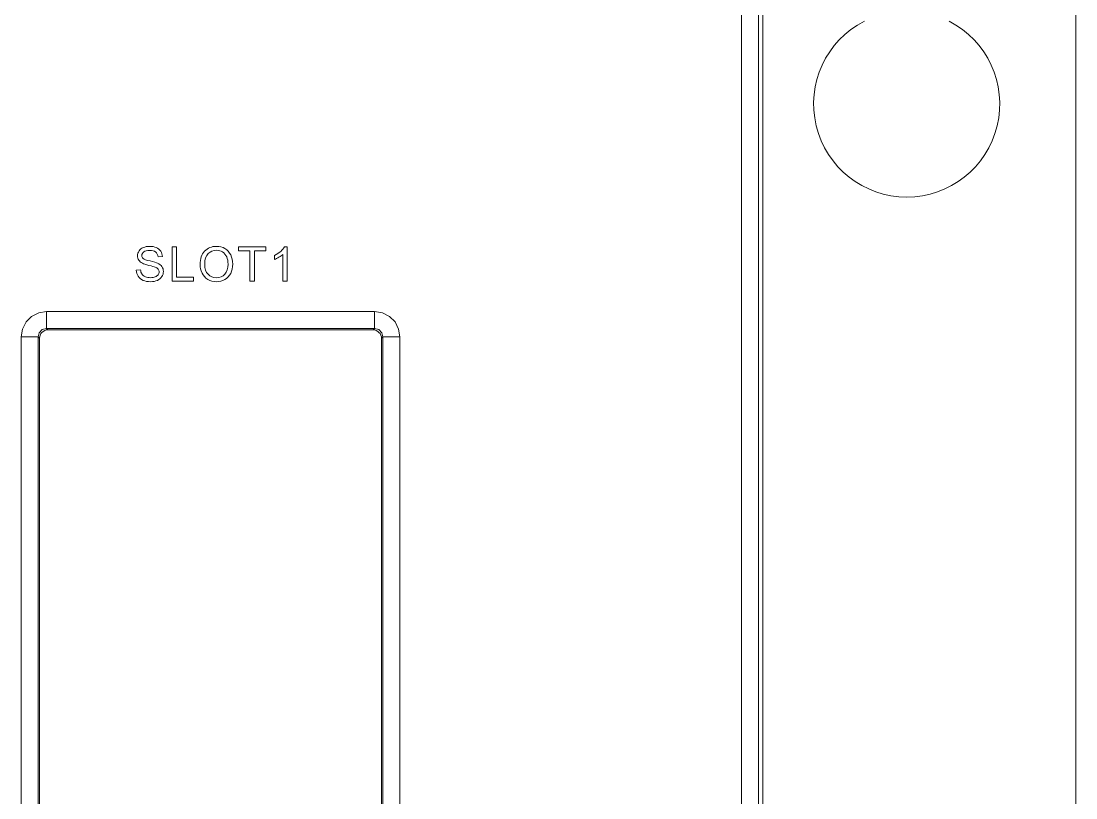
# Model space of a CAD drawing. Header units: millimetres. Extents: x 33157 to 59611, y -29750 to 1750.
# Drawn here: x 55007.4 to 55069.7, y -3134.2 to -3088.3 of the extents above; entities that cross this region are included whole.
import ezdxf

# ---------------------------------------------------------------- set-up
doc = ezdxf.new("R2010")
doc.units = ezdxf.units.MM
doc.layers.add('layer 1', color=7, linetype='Continuous', lineweight=18)
doc.layers.add('YOUCEGUDINGEDXF_CONTINUOUS_LINE', color=7, linetype='Continuous', lineweight=18)

msp = doc.modelspace()

# ---------------------------------------------------------------- linework, layer by layer
at = {"layer": 'layer 1', "lineweight": 9}
for p, q in [((55049.946, -3051.201), (55049.946, -3217.212)), ((55050.947, -3052.201), (55050.947, -3216.211)), ((55051.21, -3052.201), (55051.21, -3216.211)), ((55008.871, -3105.461), (55008.871, -3106.462)), ((55028.254, -3105.461), (55028.254, -3106.462)), ((55007.37, -3106.962), (55007.37, -3161.802)), ((55008.371, -3106.962), (55008.371, -3161.802)), ((55008.458, -3107.05), (55008.458, -3161.714)), ((55028.667, -3107.05), (55028.667, -3161.714)), ((55028.754, -3106.962), (55028.754, -3161.802)), ((55029.755, -3106.962), (55029.755, -3161.802))]:
    msp.add_line(p, q, dxfattribs=at)
at = {"layer": 'layer 1'}
for points, knots in [([(55014.171, -3103.021), (55014.171, -3103.021), (55014.422, -3102.999), (55014.422, -3102.999), (55014.434, -3103.1), (55014.462, -3103.184), (55014.506, -3103.249), (55014.549, -3103.314), (55014.617, -3103.367), (55014.709, -3103.407), (55014.801, -3103.447), (55014.904, -3103.467), (55015.019, -3103.467), (55015.121, -3103.467), (55015.211, -3103.452), (55015.289, -3103.422), (55015.367, -3103.391), (55015.425, -3103.349), (55015.463, -3103.296), (55015.501, -3103.243), (55015.52, -3103.185), (55015.52, -3103.123), (55015.52, -3103.06), (55015.502, -3103.005), (55015.465, -3102.957), (55015.429, -3102.91), (55015.368, -3102.871), (55015.283, -3102.838), (55015.229, -3102.818), (55015.109, -3102.785), (55014.923, -3102.74), (55014.738, -3102.695), (55014.608, -3102.654), (55014.533, -3102.614), (55014.437, -3102.563), (55014.366, -3102.5), (55014.318, -3102.425), (55014.271, -3102.351), (55014.247, -3102.266), (55014.247, -3102.174), (55014.247, -3102.071), (55014.277, -3101.976), (55014.334, -3101.887), (55014.392, -3101.798), (55014.477, -3101.731), (55014.588, -3101.685), (55014.699, -3101.639), (55014.823, -3101.616), (55014.959, -3101.616), (55015.108, -3101.616), (55015.24, -3101.64), (55015.355, -3101.688), (55015.469, -3101.736), (55015.557, -3101.807), (55015.619, -3101.901), (55015.68, -3101.995), (55015.713, -3102.101), (55015.718, -3102.22), (55015.718, -3102.22), (55015.461, -3102.24), (55015.461, -3102.24), (55015.447, -3102.112), (55015.401, -3102.016), (55015.321, -3101.951), (55015.242, -3101.885), (55015.124, -3101.853), (55014.969, -3101.853), (55014.807, -3101.853), (55014.689, -3101.883), (55014.615, -3101.942), (55014.541, -3102.001), (55014.504, -3102.073), (55014.504, -3102.156), (55014.504, -3102.229), (55014.531, -3102.289), (55014.583, -3102.336), (55014.635, -3102.382), (55014.769, -3102.431), (55014.986, -3102.479), (55015.203, -3102.529), (55015.352, -3102.572), (55015.433, -3102.608), (55015.55, -3102.662), (55015.637, -3102.731), (55015.693, -3102.814), (55015.749, -3102.897), (55015.777, -3102.992), (55015.777, -3103.1), (55015.777, -3103.208), (55015.747, -3103.309), (55015.685, -3103.404), (55015.623, -3103.499), (55015.535, -3103.573), (55015.42, -3103.625), (55015.305, -3103.678), (55015.176, -3103.704), (55015.031, -3103.704), (55014.849, -3103.704), (55014.696, -3103.678), (55014.572, -3103.624), (55014.449, -3103.571), (55014.352, -3103.491), (55014.282, -3103.384), (55014.212, -3103.277), (55014.175, -3103.156), (55014.171, -3103.021)], [0, 0, 0, 0, 138946.53401, 138946.53401, 138946.53401, 277893.068021, 277893.068021, 277893.068021, 416839.602031, 416839.602031, 416839.602031, 555786.136042, 555786.136042, 555786.136042, 694732.670052, 694732.670052, 694732.670052, 833679.204062, 833679.204062, 833679.204062, 972625.738073, 972625.738073, 972625.738073, 1111572.272083, 1111572.272083, 1111572.272083, 1250518.806094, 1250518.806094, 1250518.806094, 1389465.340104, 1389465.340104, 1389465.340104, 1528411.874114, 1528411.874114, 1528411.874114, 1667358.408125, 1667358.408125, 1667358.408125, 1806304.942135, 1806304.942135, 1806304.942135, 1945251.476145, 1945251.476145, 1945251.476145, 2084198.010156, 2084198.010156, 2084198.010156, 2223144.544166, 2223144.544166, 2223144.544166, 2362091.078177, 2362091.078177, 2362091.078177, 2501037.612187, 2501037.612187, 2501037.612187, 2639984.146197, 2639984.146197, 2639984.146197, 2778930.680208, 2778930.680208, 2778930.680208, 2917877.214218, 2917877.214218, 2917877.214218, 3056823.748229, 3056823.748229, 3056823.748229, 3195770.282239, 3195770.282239, 3195770.282239, 3334716.816249, 3334716.816249, 3334716.816249, 3473663.35026, 3473663.35026, 3473663.35026, 3612609.88427, 3612609.88427, 3612609.88427, 3751556.418281, 3751556.418281, 3751556.418281, 3890502.952291, 3890502.952291, 3890502.952291, 4029449.486301, 4029449.486301, 4029449.486301, 4168396.020312, 4168396.020312, 4168396.020312, 4307342.554322, 4307342.554322, 4307342.554322, 4446289.088333, 4446289.088333, 4446289.088333, 4585235.622343, 4585235.622343, 4585235.622343, 4724182.156353, 4724182.156353, 4724182.156353, 4863128.690364, 4863128.690364, 4863128.690364, 4863128.690364]), ([(55016.287, -3103.67), (55016.287, -3103.67), (55016.287, -3101.65), (55016.287, -3101.65), (55016.287, -3101.65), (55016.555, -3101.65), (55016.555, -3101.65), (55016.555, -3101.65), (55016.555, -3103.433), (55016.555, -3103.433), (55016.555, -3103.433), (55017.548, -3103.433), (55017.548, -3103.433), (55017.548, -3103.433), (55017.548, -3103.67), (55017.548, -3103.67), (55017.548, -3103.67), (55016.287, -3103.67), (55016.287, -3103.67)], [0, 0, 0, 0, 150057.190005, 150057.190005, 150057.190005, 300114.380009, 300114.380009, 300114.380009, 450171.570014, 450171.570014, 450171.570014, 600228.760019, 600228.760019, 600228.760019, 750285.950023, 750285.950023, 750285.950023, 900343.140028, 900343.140028, 900343.140028, 900343.140028]), ([(55017.943, -3102.687), (55017.943, -3102.352), (55018.033, -3102.09), (55018.213, -3101.9), (55018.393, -3101.71), (55018.625, -3101.616), (55018.911, -3101.616), (55019.097, -3101.616), (55019.265, -3101.661), (55019.415, -3101.749), (55019.565, -3101.838), (55019.679, -3101.963), (55019.758, -3102.122), (55019.836, -3102.281), (55019.876, -3102.462), (55019.876, -3102.663), (55019.876, -3102.868), (55019.834, -3103.051), (55019.752, -3103.213), (55019.669, -3103.375), (55019.552, -3103.497), (55019.4, -3103.58), (55019.248, -3103.663), (55019.085, -3103.704), (55018.909, -3103.704), (55018.719, -3103.704), (55018.549, -3103.658), (55018.399, -3103.566), (55018.249, -3103.475), (55018.135, -3103.35), (55018.058, -3103.191), (55017.981, -3103.032), (55017.943, -3102.864), (55017.943, -3102.687)], [0, 0, 0, 0, 143852.383568, 143852.383568, 143852.383568, 287704.767136, 287704.767136, 287704.767136, 431557.150703, 431557.150703, 431557.150703, 575409.534271, 575409.534271, 575409.534271, 719261.917839, 719261.917839, 719261.917839, 863114.301407, 863114.301407, 863114.301407, 1006966.684974, 1006966.684974, 1006966.684974, 1150819.068542, 1150819.068542, 1150819.068542, 1294671.45211, 1294671.45211, 1294671.45211, 1438523.835678, 1438523.835678, 1438523.835678, 1582376.219245, 1582376.219245, 1582376.219245, 1582376.219245]), ([(55018.219, -3102.692), (55018.219, -3102.935), (55018.284, -3103.126), (55018.415, -3103.266), (55018.546, -3103.406), (55018.71, -3103.476), (55018.908, -3103.476), (55019.109, -3103.476), (55019.274, -3103.405), (55019.404, -3103.264), (55019.534, -3103.123), (55019.599, -3102.923), (55019.599, -3102.663), (55019.599, -3102.499), (55019.571, -3102.355), (55019.516, -3102.233), (55019.46, -3102.111), (55019.379, -3102.016), (55019.272, -3101.948), (55019.165, -3101.881), (55019.045, -3101.847), (55018.912, -3101.847), (55018.723, -3101.847), (55018.56, -3101.912), (55018.424, -3102.042), (55018.287, -3102.172), (55018.219, -3102.388), (55018.219, -3102.692)], [0, 0, 0, 0, 145439.634457, 145439.634457, 145439.634457, 290879.268913, 290879.268913, 290879.268913, 436318.90337, 436318.90337, 436318.90337, 581758.537826, 581758.537826, 581758.537826, 727198.172283, 727198.172283, 727198.172283, 872637.806739, 872637.806739, 872637.806739, 1018077.441196, 1018077.441196, 1018077.441196, 1163517.075652, 1163517.075652, 1163517.075652, 1308956.710109, 1308956.710109, 1308956.710109, 1308956.710109]), ([(55020.89, -3103.67), (55020.89, -3103.67), (55020.89, -3101.887), (55020.89, -3101.887), (55020.89, -3101.887), (55020.224, -3101.887), (55020.224, -3101.887), (55020.224, -3101.887), (55020.224, -3101.65), (55020.224, -3101.65), (55020.224, -3101.65), (55021.824, -3101.65), (55021.824, -3101.65), (55021.824, -3101.65), (55021.824, -3101.887), (55021.824, -3101.887), (55021.824, -3101.887), (55021.158, -3101.887), (55021.158, -3101.887), (55021.158, -3101.887), (55021.158, -3103.67), (55021.158, -3103.67), (55021.158, -3103.67), (55020.89, -3103.67), (55020.89, -3103.67)], [0, 0, 0, 0, 146730.057942, 146730.057942, 146730.057942, 293460.115884, 293460.115884, 293460.115884, 440190.173827, 440190.173827, 440190.173827, 586920.231769, 586920.231769, 586920.231769, 733650.289711, 733650.289711, 733650.289711, 880380.347653, 880380.347653, 880380.347653, 1027110.405596, 1027110.405596, 1027110.405596, 1173840.463538, 1173840.463538, 1173840.463538, 1173840.463538]), ([(55023.09, -3103.67), (55023.09, -3103.67), (55022.841, -3103.67), (55022.841, -3103.67), (55022.841, -3103.67), (55022.841, -3102.089), (55022.841, -3102.089), (55022.782, -3102.146), (55022.703, -3102.203), (55022.606, -3102.26), (55022.509, -3102.317), (55022.422, -3102.36), (55022.345, -3102.388), (55022.345, -3102.388), (55022.345, -3102.148), (55022.345, -3102.148), (55022.483, -3102.083), (55022.605, -3102.004), (55022.709, -3101.911), (55022.813, -3101.819), (55022.886, -3101.729), (55022.93, -3101.641), (55022.93, -3101.641), (55023.09, -3101.641), (55023.09, -3101.641), (55023.09, -3101.641), (55023.09, -3103.67), (55023.09, -3103.67)], [0, 0, 0, 0, 145448.4178, 145448.4178, 145448.4178, 290896.8356, 290896.8356, 290896.8356, 436345.2534, 436345.2534, 436345.2534, 581793.6712, 581793.6712, 581793.6712, 727242.088999, 727242.088999, 727242.088999, 872690.506799, 872690.506799, 872690.506799, 1018138.924599, 1018138.924599, 1018138.924599, 1163587.342399, 1163587.342399, 1163587.342399, 1309035.760199, 1309035.760199, 1309035.760199, 1309035.760199])]:
    msp.add_open_spline(points, degree=3, knots=knots, dxfattribs=at)
at = {"layer": 'layer 1', "lineweight": 9}
for points, knots in [([(55008.871, -3105.461), (55008.871, -3105.461), (55008.406, -3105.54), (55008.406, -3105.54), (55008.406, -3105.54), (55007.984, -3105.751), (55007.984, -3105.751), (55007.984, -3105.751), (55007.66, -3106.084), (55007.66, -3106.084), (55007.66, -3106.084), (55007.44, -3106.506), (55007.44, -3106.506), (55007.44, -3106.506), (55007.37, -3106.962), (55007.37, -3106.962)], [0, 0, 0, 0, 152394.001225, 152394.001225, 152394.001225, 304788.00245, 304788.00245, 304788.00245, 457182.003675, 457182.003675, 457182.003675, 609576.0049, 609576.0049, 609576.0049, 761970.006125, 761970.006125, 761970.006125, 761970.006125]), ([(55029.755, -3106.962), (55029.755, -3106.962), (55029.676, -3106.506), (55029.676, -3106.506), (55029.676, -3106.506), (55029.465, -3106.084), (55029.465, -3106.084), (55029.465, -3106.084), (55029.132, -3105.751), (55029.132, -3105.751), (55029.132, -3105.751), (55028.719, -3105.54), (55028.719, -3105.54), (55028.719, -3105.54), (55028.254, -3105.461), (55028.254, -3105.461)], [0, 0, 0, 0, 152452.079303, 152452.079303, 152452.079303, 304904.158607, 304904.158607, 304904.158607, 457356.23791, 457356.23791, 457356.23791, 609808.317213, 609808.317213, 609808.317213, 762260.396516, 762260.396516, 762260.396516, 762260.396516]), ([(55008.871, -3106.462), (55008.871, -3106.462), (55008.616, -3106.532), (55008.616, -3106.532), (55008.616, -3106.532), (55008.432, -3106.716), (55008.432, -3106.716), (55008.432, -3106.716), (55008.371, -3106.962), (55008.371, -3106.962)], [0, 0, 0, 0, 162864.078435, 162864.078435, 162864.078435, 325728.15687, 325728.15687, 325728.15687, 488592.235305, 488592.235305, 488592.235305, 488592.235305]), ([(55028.754, -3106.962), (55028.754, -3106.962), (55028.684, -3106.716), (55028.684, -3106.716), (55028.684, -3106.716), (55028.5, -3106.532), (55028.5, -3106.532), (55028.5, -3106.532), (55028.254, -3106.462), (55028.254, -3106.462)], [0, 0, 0, 0, 162922.01838, 162922.01838, 162922.01838, 325844.036761, 325844.036761, 325844.036761, 488766.055141, 488766.055141, 488766.055141, 488766.055141]), ([(55008.95, -3106.549), (55008.95, -3106.549), (55008.853, -3106.558), (55008.853, -3106.558), (55008.853, -3106.558), (55008.766, -3106.585), (55008.766, -3106.585), (55008.766, -3106.585), (55008.678, -3106.637), (55008.678, -3106.637), (55008.678, -3106.637), (55008.599, -3106.699), (55008.599, -3106.699), (55008.599, -3106.699), (55008.537, -3106.769), (55008.537, -3106.769), (55008.537, -3106.769), (55008.493, -3106.857), (55008.493, -3106.857), (55008.493, -3106.857), (55008.467, -3106.953), (55008.467, -3106.953), (55008.467, -3106.953), (55008.458, -3107.05), (55008.458, -3107.05)], [0, 0, 0, 0, 146708.154045, 146708.154045, 146708.154045, 293416.308091, 293416.308091, 293416.308091, 440124.462136, 440124.462136, 440124.462136, 586832.616181, 586832.616181, 586832.616181, 733540.770227, 733540.770227, 733540.770227, 880248.924272, 880248.924272, 880248.924272, 1026957.078317, 1026957.078317, 1026957.078317, 1173665.232363, 1173665.232363, 1173665.232363, 1173665.232363]), ([(55028.667, -3107.05), (55028.667, -3107.05), (55028.658, -3106.953), (55028.658, -3106.953), (55028.658, -3106.953), (55028.631, -3106.857), (55028.631, -3106.857), (55028.631, -3106.857), (55028.579, -3106.769), (55028.579, -3106.769), (55028.579, -3106.769), (55028.517, -3106.699), (55028.517, -3106.699), (55028.517, -3106.699), (55028.447, -3106.637), (55028.447, -3106.637), (55028.447, -3106.637), (55028.359, -3106.585), (55028.359, -3106.585), (55028.359, -3106.585), (55028.263, -3106.558), (55028.263, -3106.558), (55028.263, -3106.558), (55028.166, -3106.549), (55028.166, -3106.549)], [0, 0, 0, 0, 146759.735923, 146759.735923, 146759.735923, 293519.471847, 293519.471847, 293519.471847, 440279.20777, 440279.20777, 440279.20777, 587038.943694, 587038.943694, 587038.943694, 733798.679617, 733798.679617, 733798.679617, 880558.415541, 880558.415541, 880558.415541, 1027318.151464, 1027318.151464, 1027318.151464, 1174077.887387, 1174077.887387, 1174077.887387, 1174077.887387])]:
    msp.add_open_spline(points, degree=3, knots=knots, dxfattribs=at)
for points in [[(55008.871, -3105.461), (55008.871, -3105.461), (55028.254, -3105.461), (55028.254, -3105.461)], [(55008.871, -3106.462), (55008.871, -3106.462), (55028.254, -3106.462), (55028.254, -3106.462)], [(55008.95, -3106.549), (55008.95, -3106.549), (55008.871, -3106.462), (55008.871, -3106.462)], [(55028.254, -3106.462), (55028.254, -3106.462), (55028.166, -3106.549), (55028.166, -3106.549)], [(55007.37, -3106.962), (55007.37, -3106.962), (55008.371, -3106.962), (55008.371, -3106.962)], [(55008.458, -3107.05), (55008.458, -3107.05), (55008.371, -3106.962), (55008.371, -3106.962)], [(55008.95, -3106.549), (55008.95, -3106.549), (55028.166, -3106.549), (55028.166, -3106.549)], [(55028.754, -3106.962), (55028.754, -3106.962), (55028.667, -3107.05), (55028.667, -3107.05)], [(55029.755, -3106.962), (55029.755, -3106.962), (55028.754, -3106.962), (55028.754, -3106.962)]]:
    msp.add_open_spline(points, degree=3, dxfattribs=at)
at = {"layer": 'YOUCEGUDINGEDXF_CONTINUOUS_LINE', "color": 7, "linetype": 'Continuous'}
msp.add_line((55069.708, -3202.204), (55069.708, -3066.204), dxfattribs=at)
msp.add_arc((55059.708, -3093.204), 5.5, 117.03569, 62.96431, dxfattribs=at)

doc.saveas('drawing.dxf')
